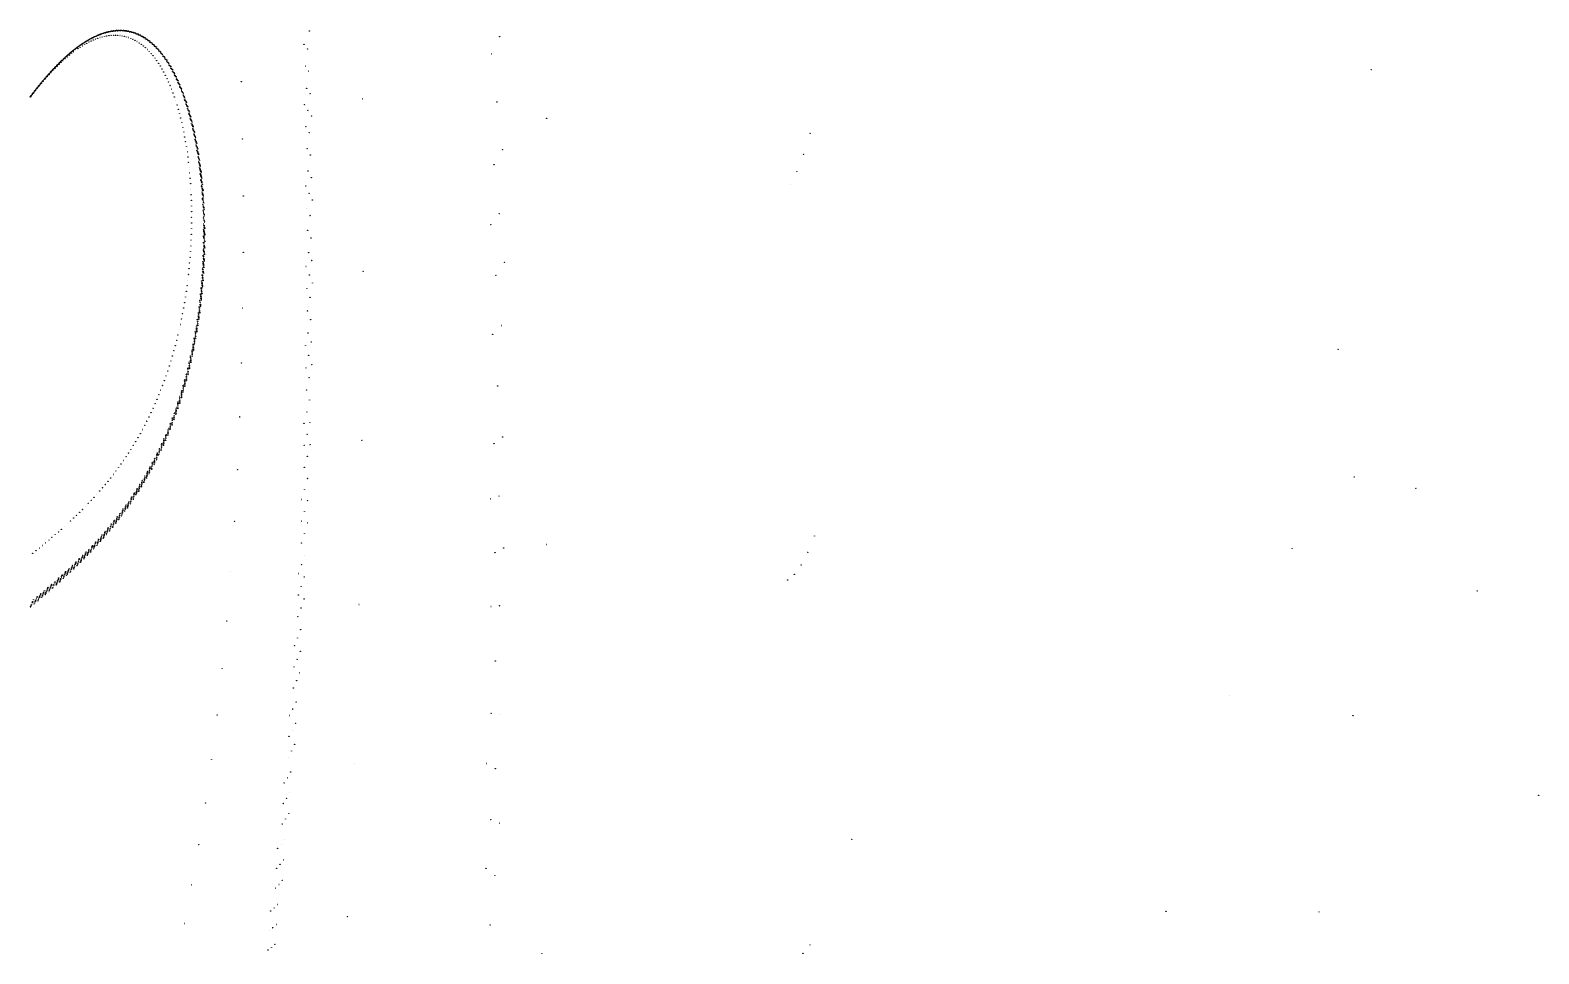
# Model space of a CAD drawing. Header units: millimetres. Extents: x -303 to 487, y -6672 to 12151.
# Drawn here: x 8.3 to 126.7, y -52.4 to 20.1 of the extents above; entities that cross this region are included whole.
import ezdxf

# ---------------------------------------------------------------- set-up
doc = ezdxf.new("R2010")
doc.units = ezdxf.units.MM
for name, color, linetype in [('Orb_10_28_1.00810_1000', 10, 'Continuous'), ('Orb_10_28_1.00891_1000', 1, 'Continuous'), ('Orb_10_28_1.00892_1000', 2, 'Continuous'), ('Orb_10_28_1.00893_1000', 3, 'Continuous'), ('Orb_10_28_1.00894_1000', 4, 'Continuous'), ('Orb_10_28_1.00895_1000', 5, 'Continuous'), ('Orb_10_28_1.00896_1000', 6, 'Continuous'), ('Orb_10_28_1.00897_1000', 7, 'Continuous'), ('Orb_10_28_1.00898_1000', 8, 'Continuous'), ('Orb_10_28_1.00899_1000', 9, 'Continuous')]:
    doc.layers.add(name, color=color, linetype=linetype)

msp = doc.modelspace()

# ---------------------------------------------------------------- linework, layer by layer
at = {"layer": 'Orb_10_28_1.00810_1000'}
for centre in [(12.59, 18.95, 13.09), (12.76, 19.05, 13.42), (12.94, 19.14, 13.76), (13.11, 19.22, 14.1), (13.28, 19.3, 14.45), (13.46, 19.37, 14.81), (13.63, 19.44, 15.18), (13.81, 19.5, 15.55), (13.98, 19.55, 15.93), (14.16, 19.59, 16.31), (14.33, 19.62, 16.7), (14.51, 19.65, 17.1), (14.68, 19.67, 17.5), (14.86, 19.68, 17.91), (15.03, 19.68, 18.33), (15.2, 19.67, 18.75), (15.38, 19.66, 19.18), (15.55, 19.63, 19.61), (15.72, 19.6, 20.05), (15.89, 19.55, 20.5), (16.06, 19.5, 20.95), (16.23, 19.44, 21.4), (16.39, 19.36, 21.86), (16.56, 19.28, 22.32), (16.72, 19.19, 22.79), (16.89, 19.08, 23.27), (17.05, 18.97, 23.74), (11.08, 17.84, 10.4), (11.24, 17.98, 10.67), (11.41, 18.12, 10.95), (11.57, 18.25, 11.24), (11.74, 18.38, 11.53), (11.91, 18.51, 11.83), (12.08, 18.63, 12.13), (12.25, 18.74, 12.44), (12.42, 18.85, 12.76), (17.21, 18.84, 24.22), (17.36, 18.71, 24.71), (17.52, 18.56, 25.19), (17.67, 18.41, 25.68), (17.83, 18.24, 26.18), (17.97, 18.07, 26.67), (18.12, 17.88, 27.17), (9.8, 16.59, 8.44), (9.96, 16.75, 8.67), (10.11, 16.92, 8.9), (10.27, 17.08, 9.13), (10.43, 17.24, 9.37), (10.59, 17.39, 9.62), (10.75, 17.55, 9.87), (10.91, 17.7, 10.13), (18.26, 17.68, 27.67), (18.41, 17.47, 28.17), (18.55, 17.26, 28.67), (18.68, 17.03, 29.17), (18.81, 16.79, 29.67), (8.91, 15.55, 7.22), (9.05, 15.72, 7.41), (9.2, 15.9, 7.6), (9.35, 16.07, 7.81), (9.5, 16.25, 8.01), (9.65, 16.42, 8.22), (18.94, 16.54, 30.18), (19.07, 16.28, 30.68), (19.19, 16.01, 31.18), (19.31, 15.73, 31.68), (19.43, 15.45, 32.18), (24.9, 16.03, 179.83), (8.34, 14.83, 6.51), (8.48, 15.01, 6.68), (8.62, 15.19, 6.85), (8.76, 15.37, 7.03), (19.54, 15.15, 32.68), (19.65, 14.84, 33.18), (19.76, 14.53, 33.67), (19.86, 14.2, 34.16), (34.4, 14.69, 371.67), (19.96, 13.87, 34.65), (20.05, 13.53, 35.13), (20.14, 13.18, 35.62), (48.86, 13.16, 634.45), (20.23, 12.82, 36.09), (20.31, 12.46, 36.57), (20.39, 12.08, 37.03), (20.46, 11.7, 37.5), (20.53, 11.32, 37.96), (20.6, 10.93, 38.41), (25, 11.53, 181.2), (20.66, 10.53, 38.86), (20.71, 10.12, 39.3), (20.76, 9.71, 39.73), (20.81, 9.3, 40.16), (20.85, 8.88, 40.58), (20.88, 8.46, 40.99), (20.92, 8.03, 41.4), (20.94, 7.6, 41.8), (20.96, 7.16, 42.19), (20.98, 6.72, 42.57), (20.99, 6.28, 42.95), (25.06, 7.06, 182.45), (21, 5.84, 43.32), (21, 5.4, 43.68), (21, 4.95, 44.03), (20.96, 3.6, 45.02), (20.98, 4.05, 44.7), (20.99, 4.5, 44.37), (20.91, 2.7, 45.65), (20.94, 3.15, 45.34), (25.06, 2.64, 183.59), (20.8, 1.36, 46.51), (20.84, 1.8, 46.23), (20.88, 2.25, 45.94), (20.64, 0.02, 47.3), (20.7, 0.46, 47.04), (20.75, 0.91, 46.78), (34.46, 1.15, 374.14), (20.52, -0.86, 47.78), (20.58, -0.42, 47.54), (20.29, -2.16, 48.43), (20.37, -1.73, 48.22), (20.45, -1.3, 48), (25.01, -1.74, 184.61), (20.02, -3.44, 49.01), (20.12, -3.02, 48.82), (20.21, -2.59, 48.63), (19.72, -4.68, 49.51), (19.83, -4.27, 49.35), (19.93, -3.85, 49.18), (19.37, -5.88, 49.95), (19.49, -5.49, 49.81), (19.61, -5.08, 49.66), (18.99, -7.05, 50.32), (19.12, -6.66, 50.2), (19.25, -6.27, 50.08), (24.92, -6.04, 185.51), (18.58, -8.17, 50.63), (18.72, -7.8, 50.53), (18.86, -7.42, 50.43), (18.13, -9.24, 50.89), (18.28, -8.89, 50.81), (18.43, -8.53, 50.72), (17.48, -10.61, 51.17), (17.65, -10.28, 51.1), (17.81, -9.94, 51.04), (17.97, -9.59, 50.97), (24.78, -10.27, 186.29), (16.97, -11.58, 51.33), (17.14, -11.26, 51.28), (17.32, -10.94, 51.22), (16.23, -12.81, 51.49), (16.42, -12.51, 51.46), (16.61, -12.21, 51.42), (16.79, -11.9, 51.37), (34.37, -12.1, 376.11), (15.46, -13.97, 51.62), (15.65, -13.69, 51.59), (15.85, -13.4, 51.56), (16.04, -13.11, 51.53), (14.43, -15.32, 51.74), (14.64, -15.06, 51.72), (14.85, -14.79, 51.69), (15.05, -14.52, 51.67), (15.26, -14.25, 51.65), (24.59, -14.42, 186.97), (13.34, -16.58, 51.84), (13.56, -16.33, 51.82), (13.78, -16.09, 51.8), (14, -15.83, 51.78), (14.22, -15.58, 51.76), (12.21, -17.76, 51.96), (12.44, -17.53, 51.94), (12.67, -17.3, 51.91), (12.89, -17.06, 51.89), (13.12, -16.82, 51.87), (11.02, -18.87, 52.12), (11.26, -18.66, 52.08), (11.5, -18.43, 52.05), (11.74, -18.21, 52.02), (11.97, -17.99, 51.99), (24.36, -18.47, 187.54), (9.8, -19.94, 52.33), (10.04, -19.73, 52.28), (10.29, -19.52, 52.24), (10.54, -19.31, 52.2), (10.78, -19.09, 52.15), (8.53, -20.98, 52.64), (8.79, -20.77, 52.57), (9.04, -20.57, 52.5), (9.29, -20.36, 52.44), (9.55, -20.15, 52.39), (48.86, -20.28, 638.42), (24.08, -22.43, 188.01), (34.13, -24.99, 377.58), (23.76, -26.28, 188.38), (23.4, -30.03, 188.65), (23, -33.66, 188.85), (22.56, -37.17, 188.96), (33.76, -37.47, 378.58), (22.08, -40.56, 189), (72.81, -43.41, 1011), (21.56, -43.84, 188.98), (21.01, -46.99, 188.91), (33.24, -49.48, 379.13), (20.43, -50.02, 188.79), (48.49, -52.39, 640.61)]:
    msp.add_circle(centre, 0.01, dxfattribs=at)
at = {"layer": 'Orb_10_28_1.00891_1000'}
for centre in [(12.35, 18.95, 12.51), (12.53, 19.07, 12.84), (12.72, 19.19, 13.18), (12.9, 19.3, 13.53), (13.09, 19.4, 13.89), (13.28, 19.5, 14.25), (13.46, 19.59, 14.62), (13.65, 19.67, 15), (13.84, 19.74, 15.39), (14.03, 19.81, 15.78), (14.22, 19.87, 16.19), (14.41, 19.92, 16.6), (14.6, 19.96, 17.01), (14.78, 19.99, 17.44), (14.97, 20.01, 17.87), (15.16, 20.03, 18.31), (15.35, 20.03, 18.75), (15.54, 20.03, 19.21), (15.73, 20.01, 19.66), (15.92, 19.99, 20.13), (16.1, 19.95, 20.6), (16.29, 19.91, 21.08), (16.48, 19.85, 21.57), (16.66, 19.78, 22.06), (16.84, 19.7, 22.56), (17.02, 19.61, 23.06), (17.21, 19.51, 23.56), (17.38, 19.39, 24.08), (17.56, 19.27, 24.59), (17.74, 19.13, 25.12), (17.91, 18.98, 25.64), (10.93, 17.8, 10.1), (11.1, 17.96, 10.37), (11.27, 18.11, 10.66), (11.45, 18.26, 10.95), (11.63, 18.41, 11.24), (11.81, 18.55, 11.55), (11.99, 18.69, 11.86), (12.17, 18.82, 12.18), (18.08, 18.82, 26.17), (18.25, 18.65, 26.7), (18.42, 18.46, 27.24), (18.58, 18.27, 27.78), (18.74, 18.06, 28.32), (18.9, 17.84, 28.87), (9.75, 16.59, 8.36), (9.92, 16.77, 8.59), (10.08, 16.95, 8.82), (10.25, 17.12, 9.06), (10.41, 17.3, 9.31), (10.58, 17.47, 9.57), (10.75, 17.63, 9.83), (19.06, 17.6, 29.41), (19.21, 17.36, 29.96), (19.36, 17.1, 30.51), (19.51, 16.83, 31.06), (8.81, 15.46, 7.11), (8.97, 15.65, 7.3), (9.12, 15.84, 7.5), (9.28, 16.03, 7.71), (9.43, 16.22, 7.92), (9.59, 16.4, 8.14), (19.66, 16.55, 31.6), (19.8, 16.26, 32.15), (19.93, 15.96, 32.7), (20.07, 15.64, 33.25), (8.37, 14.89, 6.56), (8.51, 15.08, 6.74), (8.66, 15.27, 6.92), (20.2, 15.32, 33.8), (20.32, 14.98, 34.34), (20.45, 14.63, 34.88), (20.56, 14.28, 35.42), (29.87, 14.24, 210.59), (20.68, 13.91, 35.96), (20.79, 13.53, 36.49), (20.89, 13.14, 37.02), (20.99, 12.75, 37.54), (21.09, 12.34, 38.06), (21.18, 11.93, 38.58), (21.26, 11.51, 39.09), (21.34, 11.08, 39.59), (21.42, 10.64, 40.09), (21.49, 10.19, 40.58), (21.56, 9.74, 41.07), (21.62, 9.28, 41.54), (21.68, 8.82, 42.01), (21.73, 8.35, 42.48), (21.77, 7.87, 42.93), (21.81, 7.39, 43.38), (29.96, 7.85, 212.32), (21.85, 6.91, 43.81), (21.87, 6.42, 44.24), (21.9, 5.93, 44.66), (21.92, 5.43, 45.07), (21.93, 4.93, 45.47), (44.48, 4.81, 460.17), (21.94, 4.43, 45.86), (21.94, 3.93, 46.24), (21.91, 2.41, 47.32), (21.92, 2.92, 46.97), (21.93, 3.43, 46.61), (21.86, 1.4, 47.99), (21.89, 1.91, 47.66), (29.98, 1.53, 213.84), (21.79, 0.39, 48.62), (21.83, 0.89, 48.31), (21.64, -1.12, 49.49), (21.7, -0.62, 49.21), (21.75, -0.11, 48.92), (21.52, -2.11, 50.01), (21.59, -1.62, 49.76), (21.37, -3.1, 50.5), (21.45, -2.61, 50.26), (21.12, -4.55, 51.15), (21.21, -4.07, 50.94), (21.29, -3.59, 50.73), (29.94, -4.68, 215.17), (20.92, -5.5, 51.54), (21.02, -5.03, 51.35), (20.58, -6.89, 52.05), (20.7, -6.43, 51.89), (20.81, -5.96, 51.72), (20.21, -8.23, 52.48), (20.34, -7.79, 52.35), (20.46, -7.34, 52.2), (19.93, -9.1, 52.73), (20.07, -8.67, 52.61), (19.48, -10.36, 53.05), (19.64, -9.95, 52.95), (19.79, -9.53, 52.84), (19, -11.57, 53.3), (19.17, -11.18, 53.22), (19.33, -10.77, 53.14), (29.82, -10.78, 216.29), (18.48, -12.73, 53.51), (18.66, -12.35, 53.45), (18.83, -11.97, 53.38), (17.73, -14.2, 53.71), (17.92, -13.84, 53.67), (18.11, -13.48, 53.62), (18.3, -13.11, 53.57), (17.13, -15.24, 53.82), (17.34, -14.9, 53.79), (17.54, -14.55, 53.75), (16.29, -16.56, 53.93), (16.5, -16.24, 53.91), (16.72, -15.91, 53.88), (16.93, -15.58, 53.85), (15.62, -17.5, 53.99), (15.85, -17.19, 53.97), (16.07, -16.88, 53.95), (29.63, -16.75, 217.22), (44.44, -16.7, 463.15), (14.69, -18.68, 54.06), (14.93, -18.39, 54.05), (15.16, -18.1, 54.03), (15.39, -17.8, 54.01), (13.47, -20.08, 54.16), (13.72, -19.81, 54.14), (13.97, -19.53, 54.12), (14.21, -19.25, 54.1), (14.45, -18.97, 54.08), (12.45, -21.14, 54.26), (12.71, -20.88, 54.23), (12.96, -20.62, 54.21), (13.22, -20.35, 54.18), (11.12, -22.42, 54.45), (11.39, -22.17, 54.4), (11.66, -21.91, 54.36), (11.92, -21.66, 54.33), (12.19, -21.4, 54.29), (9.73, -23.65, 54.73), (10.01, -23.41, 54.66), (10.29, -23.16, 54.6), (10.57, -22.91, 54.55), (10.85, -22.67, 54.5), (29.38, -22.56, 217.97), (67.78, -23.07, 828.52), (8.59, -24.62, 55.04), (8.88, -24.38, 54.96), (9.16, -24.14, 54.88), (9.45, -23.9, 54.8), (29.07, -28.22, 218.53), (28.69, -33.7, 218.92), (44.16, -37.47, 465.08), (28.26, -39, 219.15), (27.76, -44.12, 219.23), (27.21, -49.04, 219.18), (109.49, -49.11, 1417.46)]:
    msp.add_circle(centre, 0.01, dxfattribs=at)
at = {"layer": 'Orb_10_28_1.00892_1000'}
for centre in [(12.36, 18.96, 12.53), (12.55, 19.08, 12.86), (12.73, 19.2, 13.21), (12.92, 19.31, 13.56), (13.1, 19.41, 13.91), (13.29, 19.51, 14.28), (13.48, 19.6, 14.65), (13.67, 19.68, 15.03), (13.85, 19.75, 15.42), (14.04, 19.82, 15.82), (14.23, 19.87, 16.22), (14.42, 19.92, 16.63), (14.61, 19.97, 17.05), (14.8, 20, 17.47), (14.99, 20.02, 17.9), (15.18, 20.03, 18.34), (15.37, 20.04, 18.79), (15.56, 20.03, 19.24), (15.75, 20.02, 19.7), (15.94, 19.99, 20.17), (16.12, 19.95, 20.64), (16.31, 19.91, 21.12), (16.49, 19.85, 21.61), (16.68, 19.78, 22.1), (16.86, 19.7, 22.6), (17.04, 19.61, 23.1), (17.22, 19.5, 23.61), (17.4, 19.39, 24.12), (17.58, 19.26, 24.64), (17.76, 19.12, 25.16), (17.93, 18.97, 25.69), (29.82, 18.97, 209.59), (10.94, 17.81, 10.12), (11.11, 17.97, 10.39), (11.29, 18.12, 10.68), (11.46, 18.28, 10.97), (11.64, 18.42, 11.27), (11.82, 18.57, 11.57), (12, 18.7, 11.88), (12.18, 18.84, 12.2), (18.1, 18.81, 26.22), (18.27, 18.64, 26.76), (18.44, 18.45, 27.29), (18.6, 18.25, 27.83), (18.76, 18.04, 28.37), (18.92, 17.82, 28.92), (44.52, 18.22, 458.99), (9.76, 16.6, 8.37), (9.93, 16.78, 8.6), (10.09, 16.96, 8.84), (10.26, 17.14, 9.08), (10.43, 17.31, 9.33), (10.6, 17.48, 9.59), (10.77, 17.65, 9.85), (19.08, 17.59, 29.47), (19.23, 17.34, 30.01), (19.38, 17.08, 30.56), (19.53, 16.81, 31.11), (8.82, 15.48, 7.12), (8.98, 15.67, 7.32), (9.13, 15.86, 7.52), (9.29, 16.05, 7.72), (9.44, 16.23, 7.93), (9.6, 16.42, 8.15), (19.68, 16.53, 31.66), (19.82, 16.24, 32.21), (19.95, 15.93, 32.76), (20.09, 15.62, 33.31), (8.38, 14.9, 6.57), (8.52, 15.09, 6.75), (8.67, 15.28, 6.93), (20.22, 15.29, 33.85), (20.34, 14.95, 34.4), (20.46, 14.61, 34.94), (20.58, 14.25, 35.48), (20.69, 13.88, 36.02), (20.8, 13.5, 36.55), (20.91, 13.11, 37.08), (21.01, 12.71, 37.61), (21.1, 12.31, 38.13), (21.19, 11.89, 38.64), (29.97, 12.51, 211.47), (21.28, 11.47, 39.15), (21.36, 11.04, 39.66), (21.44, 10.6, 40.15), (21.51, 10.15, 40.64), (21.57, 9.7, 41.13), (21.64, 9.24, 41.61), (21.69, 8.77, 42.08), (21.74, 8.3, 42.54), (21.79, 7.83, 42.99), (21.83, 7.34, 43.44), (67.98, 7.94, 827.8), (21.86, 6.86, 43.87), (21.89, 6.37, 44.3), (30.04, 6.11, 213.14), (21.91, 5.88, 44.72), (21.93, 5.38, 45.13), (21.94, 4.88, 45.53), (21.95, 4.38, 45.92), (21.95, 3.87, 46.3), (21.93, 2.86, 47.03), (21.94, 3.37, 46.67), (21.87, 1.34, 48.05), (21.9, 1.85, 47.72), (21.92, 2.36, 47.38), (21.8, 0.33, 48.68), (21.84, 0.84, 48.37), (21.65, -1.18, 49.54), (21.71, -0.68, 49.26), (21.76, -0.18, 48.98), (30.04, -0.21, 214.62), (21.53, -2.18, 50.07), (21.59, -1.68, 49.81), (21.38, -3.16, 50.55), (21.46, -2.67, 50.31), (21.12, -4.61, 51.2), (21.21, -4.13, 50.99), (21.3, -3.65, 50.78), (44.63, -3.79, 462.63), (20.92, -5.56, 51.58), (21.02, -5.09, 51.4), (20.58, -6.95, 52.09), (20.7, -6.49, 51.93), (20.81, -6.03, 51.76), (29.97, -6.42, 215.89), (20.21, -8.3, 52.52), (20.34, -7.85, 52.39), (20.46, -7.4, 52.24), (19.93, -9.17, 52.77), (20.07, -8.73, 52.65), (19.48, -10.43, 53.09), (19.63, -10.01, 52.99), (19.78, -9.59, 52.88), (19, -11.64, 53.34), (19.16, -11.24, 53.26), (19.32, -10.84, 53.18), (18.47, -12.8, 53.54), (18.65, -12.42, 53.48), (18.82, -12.03, 53.41), (29.84, -12.51, 216.97), (17.92, -13.91, 53.7), (18.1, -13.54, 53.65), (18.29, -13.18, 53.6), (17.12, -15.31, 53.85), (17.33, -14.97, 53.82), (17.53, -14.62, 53.78), (17.72, -14.27, 53.74), (16.49, -16.3, 53.94), (16.71, -15.98, 53.91), (16.92, -15.65, 53.88), (15.61, -17.56, 54.02), (15.83, -17.25, 54), (16.06, -16.94, 53.98), (16.28, -16.63, 53.96), (14.68, -18.75, 54.09), (14.91, -18.46, 54.08), (15.15, -18.16, 54.06), (15.38, -17.87, 54.04), (29.63, -18.45, 217.85), (13.7, -19.87, 54.17), (13.95, -19.6, 54.15), (14.19, -19.32, 54.13), (14.44, -19.04, 54.11), (12.43, -21.21, 54.29), (12.69, -20.95, 54.26), (12.94, -20.68, 54.24), (13.2, -20.42, 54.21), (13.45, -20.15, 54.19), (11.09, -22.49, 54.48), (11.36, -22.23, 54.44), (11.63, -21.98, 54.39), (11.9, -21.73, 54.36), (12.16, -21.47, 54.32), (9.99, -23.48, 54.7), (10.27, -23.23, 54.64), (10.54, -22.98, 54.58), (10.82, -22.73, 54.53), (8.56, -24.7, 55.08), (8.85, -24.45, 54.99), (9.13, -24.21, 54.91), (9.42, -23.97, 54.84), (9.7, -23.72, 54.76), (29.37, -24.25, 218.54), (44.49, -25.15, 465.2), (29.03, -29.88, 219.05), (28.64, -35.34, 219.4), (28.19, -40.61, 219.58), (27.67, -45.69, 219.62), (44.11, -45.7, 466.73), (27.11, -50.57, 219.53)]:
    msp.add_circle(centre, 0.01, dxfattribs=at)
at = {"layer": 'Orb_10_28_1.00893_1000'}
for centre in [(12.38, 18.97, 12.55), (12.56, 19.09, 12.89), (12.75, 19.21, 13.23), (12.93, 19.32, 13.58), (13.12, 19.42, 13.94), (13.31, 19.52, 14.31), (13.49, 19.6, 14.68), (13.68, 19.69, 15.06), (13.87, 19.76, 15.45), (14.06, 19.82, 15.85), (14.25, 19.88, 16.25), (14.44, 19.93, 16.66), (14.63, 19.97, 17.08), (14.82, 20, 17.51), (15.01, 20.03, 17.94), (15.2, 20.04, 18.38), (15.39, 20.04, 18.83), (15.58, 20.04, 19.28), (15.77, 20.02, 19.74), (15.95, 19.99, 20.21), (16.14, 19.95, 20.69), (16.33, 19.91, 21.17), (16.51, 19.85, 21.65), (16.7, 19.78, 22.15), (16.88, 19.7, 22.64), (17.06, 19.6, 23.15), (17.24, 19.5, 23.66), (17.42, 19.38, 24.17), (17.6, 19.26, 24.69), (17.77, 19.12, 25.21), (17.95, 18.97, 25.74), (10.95, 17.82, 10.14), (11.12, 17.98, 10.41), (11.3, 18.14, 10.7), (11.48, 18.29, 10.99), (11.65, 18.44, 11.29), (11.83, 18.58, 11.59), (12.01, 18.72, 11.91), (12.2, 18.85, 12.23), (18.12, 18.8, 26.27), (18.29, 18.63, 26.81), (18.46, 18.44, 27.34), (18.62, 18.24, 27.88), (18.78, 18.03, 28.43), (18.94, 17.81, 28.97), (9.78, 16.61, 8.39), (9.94, 16.79, 8.62), (10.1, 16.97, 8.85), (10.27, 17.15, 9.1), (10.44, 17.32, 9.35), (10.61, 17.49, 9.6), (10.78, 17.66, 9.87), (19.1, 17.57, 29.52), (19.25, 17.32, 30.07), (19.4, 17.07, 30.62), (19.55, 16.79, 31.17), (29.93, 17.25, 210.5), (8.83, 15.49, 7.13), (8.99, 15.68, 7.33), (9.14, 15.87, 7.53), (9.3, 16.06, 7.73), (9.45, 16.24, 7.95), (9.61, 16.43, 8.16), (19.69, 16.51, 31.72), (19.83, 16.22, 32.27), (19.97, 15.91, 32.82), (20.11, 15.59, 33.37), (8.39, 14.91, 6.58), (8.53, 15.1, 6.76), (8.68, 15.3, 6.95), (20.23, 15.27, 33.91), (20.36, 14.93, 34.46), (20.48, 14.58, 35), (20.6, 14.22, 35.54), (20.71, 13.85, 36.08), (20.82, 13.47, 36.61), (20.93, 13.08, 37.14), (21.03, 12.68, 37.67), (21.12, 12.27, 38.19), (21.21, 11.86, 38.7), (21.3, 11.43, 39.21), (21.38, 11, 39.72), (30.06, 10.77, 212.33), (21.45, 10.56, 40.22), (21.52, 10.11, 40.71), (21.59, 9.66, 41.19), (44.73, 9.52, 461.7), (21.65, 9.2, 41.67), (21.71, 8.73, 42.14), (21.76, 8.26, 42.6), (21.8, 7.78, 43.05), (21.84, 7.3, 43.5), (21.87, 6.81, 43.94), (21.9, 6.32, 44.36), (21.92, 5.82, 44.78), (21.94, 5.33, 45.19), (21.95, 4.83, 45.59), (21.96, 4.32, 45.98), (21.96, 3.82, 46.36), (30.11, 4.37, 213.96), (21.94, 2.81, 47.09), (21.96, 3.31, 46.73), (21.88, 1.28, 48.11), (21.91, 1.79, 47.78), (21.93, 2.3, 47.44), (21.81, 0.27, 48.73), (21.85, 0.78, 48.43), (21.71, -0.74, 49.32), (21.76, -0.24, 49.03), (21.53, -2.24, 50.12), (21.6, -1.74, 49.86), (21.66, -1.24, 49.59), (30.09, -1.95, 215.38), (21.38, -3.23, 50.6), (21.46, -2.73, 50.36), (21.12, -4.68, 51.25), (21.22, -4.2, 51.04), (21.3, -3.71, 50.82), (20.92, -5.63, 51.63), (21.03, -5.16, 51.44), (20.59, -7.02, 52.14), (20.7, -6.56, 51.98), (20.82, -6.1, 51.81), (20.34, -7.92, 52.43), (20.46, -7.47, 52.29), (30.01, -8.15, 216.6), (19.93, -9.23, 52.81), (20.07, -8.8, 52.69), (20.2, -8.36, 52.57), (19.48, -10.5, 53.12), (19.63, -10.08, 53.03), (19.78, -9.66, 52.92), (18.99, -11.71, 53.38), (19.16, -11.31, 53.3), (19.32, -10.91, 53.21), (18.47, -12.87, 53.58), (18.64, -12.49, 53.52), (18.82, -12.1, 53.45), (44.74, -12.37, 464.93), (17.91, -13.98, 53.73), (18.1, -13.61, 53.69), (18.28, -13.24, 53.63), (17.11, -15.38, 53.89), (17.32, -15.03, 53.85), (17.52, -14.69, 53.82), (17.71, -14.33, 53.78), (29.85, -14.23, 217.62), (16.48, -16.37, 53.97), (16.69, -16.04, 53.94), (16.9, -15.71, 53.92), (15.59, -17.63, 54.05), (15.82, -17.32, 54.03), (16.04, -17.01, 54.01), (16.26, -16.69, 53.99), (14.66, -18.82, 54.12), (14.9, -18.53, 54.11), (15.13, -18.23, 54.09), (15.36, -17.93, 54.07), (13.68, -19.94, 54.2), (13.93, -19.67, 54.18), (14.18, -19.39, 54.16), (14.42, -19.1, 54.14), (12.4, -21.28, 54.32), (12.67, -21.02, 54.29), (12.92, -20.75, 54.27), (13.18, -20.48, 54.24), (13.43, -20.21, 54.22), (29.63, -20.16, 218.45), (11.34, -22.3, 54.47), (11.61, -22.05, 54.43), (11.88, -21.79, 54.39), (12.14, -21.54, 54.35), (9.96, -23.55, 54.73), (10.24, -23.3, 54.67), (10.52, -23.05, 54.61), (10.79, -22.8, 54.56), (11.07, -22.55, 54.51), (68.3, -22.62, 833.77), (8.53, -24.77, 55.12), (8.82, -24.52, 55.03), (9.11, -24.28, 54.95), (9.39, -24.04, 54.87), (9.68, -23.79, 54.8), (29.34, -25.94, 219.1), (28.99, -31.54, 219.56), (44.5, -33.54, 467.1), (28.58, -36.97, 219.86), (28.11, -42.21, 220), (27.58, -47.25, 220), (97.48, -49.07, -2611.39), (27, -52.1, 219.87)]:
    msp.add_circle(centre, 0.01, dxfattribs=at)
at = {"layer": 'Orb_10_28_1.00894_1000'}
for centre in [(12.39, 18.99, 12.58), (12.58, 19.11, 12.91), (12.76, 19.22, 13.26), (12.95, 19.33, 13.61), (13.13, 19.43, 13.97), (13.32, 19.53, 14.34), (13.51, 19.61, 14.71), (13.7, 19.69, 15.09), (13.89, 19.77, 15.48), (14.08, 19.83, 15.88), (14.27, 19.89, 16.28), (14.46, 19.94, 16.69), (14.65, 19.98, 17.11), (14.84, 20.01, 17.54), (15.03, 20.03, 17.97), (15.22, 20.04, 18.42), (15.41, 20.05, 18.86), (15.59, 20.04, 19.32), (15.78, 20.02, 19.78), (15.97, 19.99, 20.25), (16.16, 19.96, 20.73), (16.34, 19.91, 21.21), (16.53, 19.85, 21.7), (16.72, 19.78, 22.19), (16.9, 19.69, 22.69), (17.08, 19.6, 23.19), (17.26, 19.5, 23.7), (17.44, 19.38, 24.22), (17.62, 19.25, 24.74), (17.79, 19.11, 25.26), (17.97, 18.96, 25.79), (10.96, 17.83, 10.16), (11.14, 17.99, 10.43), (11.31, 18.15, 10.72), (11.49, 18.3, 11.01), (11.67, 18.45, 11.31), (11.85, 18.59, 11.62), (12.03, 18.73, 11.93), (12.21, 18.86, 12.25), (18.14, 18.79, 26.32), (18.31, 18.62, 26.86), (18.48, 18.43, 27.4), (18.64, 18.23, 27.94), (18.8, 18.02, 28.48), (18.96, 17.79, 29.03), (9.79, 16.63, 8.4), (9.95, 16.81, 8.63), (10.11, 16.98, 8.87), (10.28, 17.16, 9.11), (10.45, 17.33, 9.36), (10.62, 17.5, 9.62), (10.79, 17.67, 9.89), (19.12, 17.56, 29.58), (19.27, 17.31, 30.12), (19.42, 17.05, 30.67), (19.57, 16.77, 31.22), (8.84, 15.5, 7.15), (9, 15.69, 7.34), (9.15, 15.88, 7.54), (9.31, 16.07, 7.75), (9.46, 16.26, 7.96), (9.62, 16.44, 8.18), (19.71, 16.49, 31.78), (19.85, 16.2, 32.33), (19.99, 15.89, 32.88), (20.12, 15.57, 33.43), (30.03, 15.52, 211.4), (8.39, 14.92, 6.6), (8.54, 15.12, 6.77), (8.69, 15.31, 6.96), (20.25, 15.24, 33.97), (20.38, 14.9, 34.52), (20.5, 14.55, 35.06), (20.62, 14.19, 35.6), (20.73, 13.82, 36.14), (20.84, 13.44, 36.67), (20.94, 13.05, 37.2), (21.04, 12.65, 37.73), (21.14, 12.24, 38.25), (21.23, 11.82, 38.76), (21.31, 11.39, 39.27), (21.39, 10.96, 39.78), (21.47, 10.52, 40.28), (21.54, 10.07, 40.77), (21.61, 9.61, 41.25), (21.67, 9.15, 41.73), (21.72, 8.68, 42.2), (30.14, 9.03, 213.18), (68.5, 9, 832.98), (21.77, 8.21, 42.66), (21.81, 7.73, 43.11), (21.85, 7.25, 43.56), (21.89, 6.76, 44), (21.92, 6.27, 44.42), (21.94, 5.77, 44.84), (21.95, 5.27, 45.25), (21.97, 4.77, 45.65), (21.97, 4.27, 46.04), (21.97, 3.76, 46.42), (21.96, 2.75, 47.15), (21.97, 3.26, 46.79), (30.18, 2.62, 214.76), (21.89, 1.22, 48.16), (21.92, 1.73, 47.83), (21.94, 2.24, 47.5), (21.82, 0.21, 48.79), (21.85, 0.72, 48.48), (44.89, 0.83, 464.26), (21.72, -0.8, 49.37), (21.77, -0.3, 49.08), (21.54, -2.3, 50.17), (21.6, -1.8, 49.91), (21.67, -1.3, 49.65), (21.39, -3.29, 50.65), (21.47, -2.8, 50.41), (21.13, -4.74, 51.29), (21.22, -4.26, 51.09), (21.31, -3.78, 50.87), (30.14, -3.69, 216.13), (20.93, -5.69, 51.68), (21.03, -5.22, 51.49), (110.98, -4.96, 1431.85), (20.59, -7.08, 52.18), (20.7, -6.63, 52.02), (20.82, -6.16, 51.85), (20.34, -7.99, 52.47), (20.46, -7.54, 52.33), (19.93, -9.3, 52.85), (20.07, -8.87, 52.73), (20.2, -8.43, 52.61), (19.47, -10.56, 53.16), (19.63, -10.15, 53.07), (19.78, -9.73, 52.96), (30.04, -9.89, 217.3), (18.98, -11.77, 53.41), (19.15, -11.38, 53.34), (19.32, -10.97, 53.25), (18.46, -12.93, 53.61), (18.64, -12.55, 53.55), (18.81, -12.17, 53.49), (17.9, -14.04, 53.77), (18.09, -13.68, 53.72), (18.28, -13.31, 53.67), (17.31, -15.1, 53.88), (17.51, -14.75, 53.85), (17.7, -14.4, 53.81), (16.47, -16.44, 54), (16.68, -16.11, 53.97), (16.89, -15.78, 53.95), (17.1, -15.44, 53.92), (29.86, -15.95, 218.27), (15.58, -17.7, 54.08), (15.81, -17.39, 54.06), (16.03, -17.08, 54.04), (16.25, -16.76, 54.02), (14.64, -18.88, 54.15), (14.88, -18.59, 54.13), (15.12, -18.3, 54.12), (15.35, -18, 54.1), (13.66, -20.01, 54.23), (13.91, -19.73, 54.21), (14.16, -19.45, 54.19), (14.4, -19.17, 54.17), (12.64, -21.08, 54.32), (12.9, -20.82, 54.3), (13.16, -20.55, 54.27), (13.41, -20.28, 54.25), (44.81, -20.92, 467.08), (11.32, -22.37, 54.5), (11.59, -22.12, 54.46), (11.85, -21.86, 54.42), (12.12, -21.6, 54.38), (12.38, -21.34, 54.35), (29.62, -21.87, 219.05), (9.93, -23.62, 54.77), (10.21, -23.37, 54.7), (10.49, -23.12, 54.65), (10.77, -22.87, 54.59), (11.04, -22.62, 54.54), (8.5, -24.84, 55.16), (8.79, -24.6, 55.07), (9.08, -24.35, 54.99), (9.36, -24.11, 54.91), (9.65, -23.86, 54.83), (29.31, -27.62, 219.64), (102.46, -32.13, -2678.26), (28.94, -33.2, 220.06), (28.51, -38.59, 220.31), (44.48, -41.88, 468.84), (28.03, -43.8, 220.41), (27.48, -48.81, 220.36)]:
    msp.add_circle(centre, 0.01, dxfattribs=at)
at = {"layer": 'Orb_10_28_1.00895_1000'}
for centre in [(12.41, 19, 12.6), (12.59, 19.12, 12.94), (12.78, 19.23, 13.28), (12.96, 19.34, 13.64), (13.15, 19.44, 14), (13.34, 19.54, 14.36), (13.52, 19.62, 14.74), (13.71, 19.7, 15.12), (13.9, 19.78, 15.51), (14.09, 19.84, 15.91), (14.28, 19.9, 16.31), (14.47, 19.95, 16.73), (14.66, 19.98, 17.15), (14.85, 20.02, 17.58), (15.04, 20.04, 18.01), (15.23, 20.05, 18.45), (15.42, 20.05, 18.9), (15.61, 20.04, 19.36), (15.8, 20.02, 19.82), (15.99, 20, 20.29), (16.18, 19.96, 20.77), (16.36, 19.91, 21.25), (16.55, 19.85, 21.74), (16.73, 19.78, 22.23), (16.92, 19.69, 22.73), (17.1, 19.6, 23.24), (17.28, 19.49, 23.75), (17.46, 19.37, 24.26), (17.64, 19.25, 24.79), (17.81, 19.1, 25.31), (17.99, 18.95, 25.84), (10.98, 17.85, 10.18), (11.15, 18.01, 10.45), (11.33, 18.16, 10.74), (11.5, 18.31, 11.03), (11.68, 18.46, 11.33), (11.86, 18.6, 11.64), (12.04, 18.74, 11.95), (12.22, 18.87, 12.27), (18.16, 18.79, 26.37), (18.33, 18.61, 26.91), (18.49, 18.42, 27.45), (18.66, 18.22, 27.99), (18.82, 18, 28.53), (18.98, 17.78, 29.08), (9.8, 16.64, 8.42), (9.96, 16.82, 8.65), (10.13, 17, 8.89), (10.29, 17.17, 9.13), (10.46, 17.35, 9.38), (10.63, 17.52, 9.64), (10.8, 17.68, 9.9), (19.14, 17.54, 29.63), (19.29, 17.29, 30.18), (19.44, 17.03, 30.73), (19.59, 16.76, 31.28), (8.85, 15.51, 7.16), (9.01, 15.7, 7.35), (9.16, 15.89, 7.56), (9.32, 16.08, 7.76), (9.48, 16.27, 7.97), (9.64, 16.46, 8.19), (19.73, 16.47, 31.83), (19.87, 16.17, 32.38), (20.01, 15.86, 32.93), (20.14, 15.55, 33.48), (8.4, 14.93, 6.61), (8.55, 15.13, 6.79), (8.7, 15.32, 6.97), (20.27, 15.21, 34.03), (20.4, 14.87, 34.58), (20.52, 14.52, 35.12), (44.96, 14.45, 463.17), (20.64, 14.16, 35.66), (20.75, 13.79, 36.2), (20.86, 13.4, 36.73), (30.13, 13.78, 212.29), (20.96, 13.01, 37.26), (21.06, 12.61, 37.79), (21.16, 12.2, 38.31), (21.25, 11.78, 38.83), (21.33, 11.35, 39.34), (21.41, 10.92, 39.84), (21.49, 10.48, 40.34), (21.56, 10.03, 40.83), (21.62, 9.57, 41.31), (21.68, 9.11, 41.79), (21.74, 8.64, 42.26), (21.79, 8.16, 42.72), (21.83, 7.68, 43.18), (21.87, 7.2, 43.62), (30.22, 7.28, 214.02), (21.9, 6.71, 44.06), (21.93, 6.22, 44.48), (21.95, 5.72, 44.9), (21.97, 5.22, 45.31), (21.98, 4.72, 45.71), (21.98, 4.22, 46.1), (21.98, 3.71, 46.48), (21.97, 2.69, 47.2), (21.98, 3.2, 46.85), (21.93, 1.67, 47.89), (21.95, 2.18, 47.55), (21.82, 0.15, 48.84), (21.86, 0.66, 48.54), (21.9, 1.16, 48.22), (30.24, 0.87, 215.54), (21.73, -0.86, 49.42), (21.78, -0.36, 49.14), (21.54, -2.37, 50.22), (21.61, -1.87, 49.97), (21.67, -1.37, 49.7), (21.39, -3.35, 50.7), (21.47, -2.86, 50.46), (21.22, -4.33, 51.14), (21.31, -3.84, 50.92), (20.93, -5.76, 51.72), (21.03, -5.29, 51.54), (21.13, -4.81, 51.34), (30.18, -5.44, 216.87), (20.71, -6.69, 52.07), (20.82, -6.23, 51.9), (20.34, -8.05, 52.52), (20.46, -7.6, 52.37), (20.59, -7.15, 52.22), (45.02, -7.84, 466.66), (19.92, -9.37, 52.89), (20.07, -8.93, 52.77), (20.2, -8.5, 52.65), (19.47, -10.63, 53.2), (19.63, -10.21, 53.1), (19.78, -9.79, 53), (18.98, -11.84, 53.45), (19.15, -11.44, 53.37), (19.31, -11.04, 53.29), (30.06, -11.63, 217.98), (18.45, -13, 53.65), (18.63, -12.62, 53.59), (18.81, -12.23, 53.52), (17.89, -14.11, 53.8), (18.08, -13.75, 53.75), (18.27, -13.38, 53.7), (17.3, -15.17, 53.92), (17.5, -14.82, 53.88), (17.7, -14.47, 53.84), (16.45, -16.5, 54.03), (16.67, -16.18, 54.01), (16.88, -15.85, 53.98), (17.09, -15.51, 53.95), (15.56, -17.76, 54.11), (15.79, -17.45, 54.09), (16.02, -17.14, 54.07), (16.24, -16.83, 54.05), (29.86, -17.68, 218.9), (14.63, -18.95, 54.18), (14.86, -18.66, 54.16), (15.1, -18.36, 54.15), (15.33, -18.06, 54.13), (13.64, -20.08, 54.26), (13.89, -19.8, 54.24), (14.14, -19.52, 54.22), (14.38, -19.24, 54.2), (12.62, -21.15, 54.35), (12.88, -20.89, 54.32), (13.14, -20.62, 54.3), (13.39, -20.35, 54.28), (107.38, -20.6, -2747.01), (11.29, -22.44, 54.53), (11.56, -22.19, 54.49), (11.83, -21.93, 54.45), (12.1, -21.67, 54.41), (12.36, -21.41, 54.38), (68.83, -21.9, 839.04), (9.91, -23.69, 54.8), (10.19, -23.44, 54.74), (10.47, -23.19, 54.68), (10.74, -22.94, 54.63), (11.02, -22.69, 54.58), (29.6, -23.57, 219.63), (8.76, -24.67, 55.11), (9.05, -24.42, 55.02), (9.34, -24.18, 54.94), (9.62, -23.93, 54.87), (8.46, -24.91, 55.2), (29.28, -29.3, 220.17), (44.84, -29.42, 469.07), (28.89, -34.85, 220.54), (28.44, -40.21, 220.74), (27.94, -45.38, 220.8), (27.37, -50.36, 220.72), (44.42, -50.15, 470.42)]:
    msp.add_circle(centre, 0.01, dxfattribs=at)
at = {"layer": 'Orb_10_28_1.00896_1000'}
for centre in [(12.42, 19.01, 12.63), (12.61, 19.13, 12.97), (12.79, 19.24, 13.31), (12.98, 19.35, 13.66), (13.16, 19.45, 14.02), (13.35, 19.55, 14.39), (13.54, 19.63, 14.77), (13.73, 19.71, 15.15), (13.92, 19.78, 15.54), (14.11, 19.85, 15.94), (14.3, 19.91, 16.35), (14.49, 19.95, 16.76), (14.68, 19.99, 17.18), (14.87, 20.02, 17.61), (15.06, 20.04, 18.05), (15.25, 20.05, 18.49), (15.44, 20.05, 18.94), (15.63, 20.05, 19.4), (15.82, 20.03, 19.86), (16.01, 20, 20.33), (16.19, 19.96, 20.81), (16.38, 19.91, 21.29), (16.57, 19.85, 21.78), (16.75, 19.77, 22.28), (16.94, 19.69, 22.78), (17.12, 19.6, 23.28), (17.3, 19.49, 23.8), (17.48, 19.37, 24.31), (17.66, 19.24, 24.83), (17.83, 19.1, 25.36), (18.01, 18.94, 25.89), (10.99, 17.86, 10.19), (11.16, 18.02, 10.47), (11.34, 18.17, 10.76), (11.52, 18.33, 11.05), (11.7, 18.47, 11.35), (11.87, 18.61, 11.66), (12.06, 18.75, 11.98), (12.24, 18.88, 12.3), (18.18, 18.78, 26.42), (18.35, 18.6, 26.96), (18.51, 18.41, 27.5), (18.68, 18.2, 28.04), (18.84, 17.99, 28.59), (19, 17.76, 29.14), (30.09, 18.6, 211.27), (9.81, 16.65, 8.43), (9.97, 16.83, 8.67), (10.14, 17.01, 8.9), (10.3, 17.19, 9.15), (10.47, 17.36, 9.4), (10.64, 17.53, 9.66), (10.82, 17.7, 9.92), (19.16, 17.52, 29.68), (19.31, 17.27, 30.23), (19.46, 17.01, 30.79), (19.61, 16.74, 31.34), (8.86, 15.53, 7.17), (9.02, 15.72, 7.37), (9.17, 15.91, 7.57), (9.33, 16.1, 7.78), (9.49, 16.28, 7.99), (9.65, 16.47, 8.21), (19.75, 16.45, 31.89), (19.89, 16.15, 32.44), (20.03, 15.84, 32.99), (20.16, 15.52, 33.54), (8.41, 14.95, 6.62), (8.56, 15.14, 6.8), (8.71, 15.33, 6.98), (20.29, 15.19, 34.09), (20.42, 14.85, 34.64), (20.54, 14.49, 35.18), (20.65, 14.13, 35.72), (20.77, 13.76, 36.26), (20.88, 13.37, 36.8), (20.98, 12.98, 37.33), (21.08, 12.58, 37.85), (21.17, 12.16, 38.37), (30.23, 12.03, 213.16), (21.26, 11.74, 38.89), (21.35, 11.32, 39.4), (21.43, 10.88, 39.9), (21.5, 10.44, 40.4), (21.57, 9.98, 40.89), (21.64, 9.53, 41.38), (69.02, 10.34, 838.15), (21.7, 9.06, 41.85), (21.75, 8.59, 42.32), (21.8, 8.12, 42.78), (21.84, 7.64, 43.24), (21.88, 7.15, 43.68), (21.91, 6.66, 44.12), (21.94, 6.17, 44.54), (21.96, 5.67, 44.96), (21.98, 5.17, 45.37), (30.3, 5.53, 214.84), (45.15, 5.67, 465.83), (21.99, 4.67, 45.77), (21.99, 3.65, 46.54), (22, 4.16, 46.16), (21.98, 2.64, 47.26), (21.99, 3.15, 46.9), (21.94, 1.62, 47.95), (21.96, 2.13, 47.61), (21.83, 0.09, 48.9), (21.87, 0.6, 48.59), (21.91, 1.11, 48.27), (21.74, -0.93, 49.48), (21.79, -0.42, 49.19), (30.29, -0.89, 216.32), (21.62, -1.93, 50.02), (21.68, -1.43, 49.75), (21.4, -3.42, 50.75), (21.48, -2.92, 50.51), (21.55, -2.43, 50.27), (21.23, -4.39, 51.19), (21.32, -3.91, 50.97), (20.93, -5.83, 51.77), (21.03, -5.35, 51.58), (21.13, -4.87, 51.39), (20.71, -6.76, 52.11), (20.82, -6.29, 51.94), (20.34, -8.12, 52.56), (20.46, -7.67, 52.42), (20.59, -7.22, 52.27), (30.22, -7.19, 217.59), (19.92, -9.43, 52.93), (20.06, -9, 52.82), (20.2, -8.56, 52.69), (19.62, -10.28, 53.14), (19.77, -9.86, 53.04), (19.14, -11.51, 53.41), (19.31, -11.11, 53.33), (19.47, -10.7, 53.24), (18.63, -12.69, 53.62), (18.8, -12.3, 53.56), (18.97, -11.91, 53.49), (17.88, -14.18, 53.83), (18.07, -13.81, 53.79), (18.26, -13.44, 53.74), (18.45, -13.07, 53.68), (30.08, -13.37, 218.65), (17.29, -15.23, 53.95), (17.49, -14.89, 53.91), (17.69, -14.53, 53.88), (112.25, -14.99, -2817.72), (16.44, -16.57, 54.06), (16.66, -16.24, 54.04), (16.87, -15.91, 54.01), (17.08, -15.58, 53.98), (45.12, -16.49, 468.91), (15.78, -17.52, 54.12), (16, -17.21, 54.1), (16.22, -16.89, 54.08), (14.85, -18.73, 54.19), (15.08, -18.43, 54.18), (15.32, -18.13, 54.16), (15.55, -17.83, 54.14), (13.88, -19.87, 54.26), (14.12, -19.59, 54.25), (14.37, -19.3, 54.23), (14.61, -19.02, 54.21), (29.86, -19.4, 219.52), (12.6, -21.22, 54.38), (12.86, -20.95, 54.35), (13.12, -20.69, 54.33), (13.37, -20.42, 54.31), (13.63, -20.14, 54.28), (11.27, -22.51, 54.56), (11.54, -22.25, 54.52), (11.81, -22, 54.48), (12.07, -21.74, 54.44), (12.34, -21.48, 54.41), (10.16, -23.51, 54.77), (10.44, -23.26, 54.71), (10.72, -23.01, 54.66), (10.99, -22.76, 54.61), (8.73, -24.74, 55.15), (9.02, -24.49, 55.06), (9.31, -24.25, 54.98), (9.59, -24, 54.91), (9.88, -23.76, 54.84), (8.43, -24.98, 55.24), (29.58, -25.27, 220.19), (29.24, -30.97, 220.69), (112.15, -33.72, 1447.07), (28.84, -36.49, 221.01), (44.84, -37.87, 470.9), (28.37, -41.83, 221.17), (27.85, -46.96, 221.18), (27.27, -51.9, 221.06), (68.99, -52.36, 843.97)]:
    msp.add_circle(centre, 0.01, dxfattribs=at)
at = {"layer": 'Orb_10_28_1.00897_1000'}
for centre in [(12.44, 19.02, 12.65), (12.62, 19.14, 12.99), (12.81, 19.25, 13.34), (12.99, 19.36, 13.69), (13.18, 19.46, 14.05), (13.37, 19.56, 14.42), (13.56, 19.64, 14.8), (13.74, 19.72, 15.18), (13.93, 19.79, 15.57), (14.12, 19.86, 15.97), (14.31, 19.91, 16.38), (14.51, 19.96, 16.79), (14.7, 20, 17.22), (14.89, 20.03, 17.65), (15.08, 20.05, 18.08), (15.27, 20.06, 18.53), (15.46, 20.06, 18.98), (15.65, 20.05, 19.43), (15.84, 20.03, 19.9), (16.02, 20, 20.37), (16.21, 19.96, 20.85), (16.4, 19.91, 21.33), (16.59, 19.85, 21.82), (16.77, 19.77, 22.32), (16.95, 19.69, 22.82), (17.14, 19.59, 23.33), (17.32, 19.48, 23.84), (17.5, 19.36, 24.36), (17.67, 19.23, 24.88), (17.85, 19.09, 25.41), (45.18, 19.57, 464.56), (11, 17.87, 10.21), (11.18, 18.03, 10.49), (11.35, 18.19, 10.78), (11.53, 18.34, 11.07), (11.71, 18.48, 11.37), (11.89, 18.63, 11.68), (12.07, 18.76, 12), (12.25, 18.89, 12.32), (18.02, 18.93, 25.94), (18.2, 18.77, 26.47), (18.37, 18.59, 27.01), (18.53, 18.4, 27.55), (18.7, 18.19, 28.1), (18.86, 17.98, 28.64), (9.82, 16.66, 8.45), (9.98, 16.84, 8.68), (10.15, 17.02, 8.92), (10.32, 17.2, 9.17), (10.48, 17.37, 9.42), (10.66, 17.54, 9.68), (10.83, 17.71, 9.94), (19.02, 17.75, 29.19), (19.18, 17.51, 29.74), (19.33, 17.26, 30.29), (19.48, 16.99, 30.84), (19.63, 16.72, 31.39), (30.19, 16.86, 212.18), (8.87, 15.54, 7.18), (9.03, 15.73, 7.38), (9.18, 15.92, 7.58), (9.34, 16.11, 7.79), (9.5, 16.3, 8), (9.66, 16.48, 8.22), (19.77, 16.43, 31.95), (19.91, 16.13, 32.5), (20.05, 15.82, 33.05), (20.18, 15.5, 33.6), (8.42, 14.96, 6.63), (8.57, 15.15, 6.81), (8.72, 15.35, 6.99), (20.31, 15.16, 34.15), (20.43, 14.82, 34.7), (20.56, 14.46, 35.24), (20.67, 14.1, 35.78), (20.78, 13.72, 36.32), (20.89, 13.34, 36.86), (21, 12.94, 37.39), (21.1, 12.54, 37.91), (21.19, 12.13, 38.43), (21.28, 11.71, 38.95), (21.36, 11.28, 39.46), (21.44, 10.84, 39.97), (21.52, 10.39, 40.46), (21.59, 9.94, 40.95), (21.65, 9.48, 41.44), (30.32, 10.28, 214.02), (21.71, 9.02, 41.92), (21.77, 8.55, 42.38), (21.81, 8.07, 42.85), (21.86, 7.59, 43.3), (21.9, 7.1, 43.74), (21.93, 6.61, 44.18), (21.96, 6.12, 44.6), (21.98, 5.62, 45.02), (21.99, 5.12, 45.43), (22, 4.61, 45.83), (22.01, 4.11, 46.22), (22.01, 3.6, 46.59), (30.37, 3.77, 215.66), (21.99, 2.58, 47.32), (22, 3.09, 46.96), (21.95, 1.56, 48), (21.97, 2.07, 47.67), (21.84, 0.03, 48.95), (21.88, 0.54, 48.65), (21.92, 1.05, 48.33), (21.74, -0.99, 49.53), (21.79, -0.48, 49.25), (21.62, -1.99, 50.07), (21.69, -1.49, 49.81), (21.4, -3.48, 50.8), (21.48, -2.99, 50.57), (21.56, -2.49, 50.32), (30.34, -2.64, 217.08), (45.3, -3.1, 468.33), (21.23, -4.46, 51.23), (21.32, -3.97, 51.02), (20.93, -5.89, 51.81), (21.04, -5.42, 51.63), (21.14, -4.94, 51.44), (20.71, -6.82, 52.16), (20.82, -6.36, 51.99), (20.33, -8.19, 52.6), (20.46, -7.74, 52.46), (20.59, -7.28, 52.31), (20.06, -9.07, 52.86), (20.2, -8.63, 52.73), (30.25, -8.94, 218.3), (19.62, -10.35, 53.18), (19.77, -9.93, 53.08), (19.92, -9.5, 52.97), (19.14, -11.58, 53.45), (19.3, -11.17, 53.37), (19.46, -10.76, 53.28), (18.62, -12.75, 53.66), (18.8, -12.37, 53.59), (18.97, -11.98, 53.52), (18.07, -13.88, 53.82), (18.25, -13.51, 53.77), (18.44, -13.14, 53.72), (17.28, -15.3, 53.98), (17.48, -14.95, 53.95), (17.68, -14.6, 53.91), (17.87, -14.24, 53.87), (30.09, -15.1, 219.31), (16.65, -16.31, 54.07), (16.86, -15.98, 54.04), (17.07, -15.64, 54.01), (117.09, -15.88, -2890.47), (15.76, -17.59, 54.15), (15.99, -17.28, 54.13), (16.21, -16.96, 54.11), (16.43, -16.64, 54.09), (14.83, -18.79, 54.22), (15.07, -18.5, 54.21), (15.3, -18.2, 54.19), (15.53, -17.9, 54.17), (13.86, -19.93, 54.29), (14.1, -19.65, 54.27), (14.35, -19.37, 54.26), (14.59, -19.08, 54.24), (12.58, -21.29, 54.41), (12.84, -21.02, 54.38), (13.1, -20.75, 54.36), (13.35, -20.48, 54.34), (13.61, -20.21, 54.31), (29.86, -21.12, 220.12), (69.36, -20.9, 844.31), (11.52, -22.32, 54.55), (11.78, -22.07, 54.51), (12.05, -21.81, 54.48), (12.32, -21.55, 54.44), (10.13, -23.58, 54.81), (10.41, -23.33, 54.75), (10.69, -23.08, 54.69), (10.97, -22.83, 54.64), (11.24, -22.58, 54.59), (8.7, -24.81, 55.18), (8.99, -24.57, 55.1), (9.28, -24.32, 55.02), (9.57, -24.07, 54.94), (9.85, -23.83, 54.87), (8.4, -25.06, 55.28), (45.17, -25.09, 470.99), (29.56, -26.97, 220.75), (29.2, -32.64, 221.19), (28.77, -38.13, 221.46), (28.29, -43.43, 221.58), (44.8, -46.25, 472.57), (27.75, -48.53, 221.55)]:
    msp.add_circle(centre, 0.01, dxfattribs=at)
at = {"layer": 'Orb_10_28_1.00898_1000'}
for centre in [(12.45, 19.03, 12.68), (12.63, 19.15, 13.02), (12.82, 19.26, 13.36), (13.01, 19.37, 13.72), (13.19, 19.47, 14.08), (13.38, 19.57, 14.45), (13.57, 19.65, 14.83), (13.76, 19.73, 15.21), (13.95, 19.8, 15.6), (14.14, 19.87, 16), (14.33, 19.92, 16.41), (14.52, 19.97, 16.83), (14.71, 20, 17.25), (14.9, 20.03, 17.68), (15.09, 20.05, 18.12), (15.28, 20.06, 18.56), (15.47, 20.06, 19.01), (15.66, 20.05, 19.47), (15.85, 20.03, 19.94), (16.04, 20, 20.41), (16.23, 19.96, 20.89), (16.42, 19.91, 21.37), (16.6, 19.85, 21.87), (16.79, 19.77, 22.36), (16.97, 19.69, 22.87), (17.16, 19.59, 23.37), (17.34, 19.48, 23.89), (17.52, 19.36, 24.41), (17.69, 19.23, 24.93), (17.87, 19.08, 25.46), (11.01, 17.88, 10.23), (11.19, 18.04, 10.51), (11.36, 18.2, 10.8), (11.54, 18.35, 11.09), (11.72, 18.5, 11.4), (11.9, 18.64, 11.7), (12.08, 18.77, 12.02), (12.27, 18.9, 12.35), (18.04, 18.93, 25.99), (18.22, 18.76, 26.52), (18.38, 18.58, 27.06), (18.55, 18.38, 27.6), (18.72, 18.18, 28.15), (18.88, 17.96, 28.69), (9.83, 16.68, 8.46), (9.99, 16.86, 8.7), (10.16, 17.04, 8.94), (10.33, 17.21, 9.18), (10.5, 17.39, 9.43), (10.67, 17.55, 9.69), (10.84, 17.72, 9.96), (19.04, 17.73, 29.24), (19.19, 17.49, 29.79), (19.35, 17.24, 30.35), (19.5, 16.97, 30.9), (19.65, 16.7, 31.45), (8.88, 15.55, 7.2), (9.04, 15.74, 7.39), (9.19, 15.93, 7.6), (9.35, 16.12, 7.8), (9.51, 16.31, 8.02), (9.67, 16.49, 8.24), (19.79, 16.41, 32), (19.93, 16.11, 32.56), (20.07, 15.79, 33.11), (20.2, 15.47, 33.66), (8.43, 14.97, 6.64), (8.58, 15.17, 6.82), (8.73, 15.36, 7.01), (20.33, 15.14, 34.21), (20.45, 14.79, 34.76), (20.57, 14.44, 35.3), (30.3, 15.1, 213.08), (20.69, 14.07, 35.84), (20.8, 13.69, 36.38), (20.91, 13.31, 36.92), (21.01, 12.91, 37.45), (21.11, 12.51, 37.97), (21.21, 12.09, 38.5), (69.54, 11.99, 843.32), (21.3, 11.67, 39.01), (21.38, 11.24, 39.52), (21.46, 10.8, 40.03), (45.39, 10.71, 467.33), (21.54, 10.35, 40.53), (21.6, 9.9, 41.02), (21.67, 9.44, 41.5), (21.73, 8.97, 41.98), (21.78, 8.5, 42.45), (30.4, 8.51, 214.87), (21.83, 8.02, 42.91), (21.87, 7.54, 43.36), (21.91, 7.05, 43.8), (21.94, 6.56, 44.24), (21.97, 6.06, 44.67), (21.99, 5.57, 45.08), (22, 5.06, 45.49), (22.01, 4.56, 45.89), (22.02, 4.05, 46.27), (22.02, 3.54, 46.65), (22, 2.52, 47.38), (22.01, 3.03, 47.02), (21.95, 1.5, 48.06), (21.98, 2.01, 47.72), (30.43, 2, 216.46), (21.89, 0.48, 48.7), (21.93, 0.99, 48.39), (21.75, -1.05, 49.58), (21.8, -0.54, 49.3), (21.85, -0.03, 49.01), (21.63, -2.06, 50.12), (21.69, -1.55, 49.86), (21.41, -3.55, 50.85), (21.49, -3.05, 50.62), (21.56, -2.56, 50.37), (21.23, -4.52, 51.28), (21.32, -4.04, 51.07), (30.39, -4.4, 217.83), (21.04, -5.48, 51.68), (21.14, -5, 51.48), (20.71, -6.89, 52.2), (20.82, -6.43, 52.03), (20.93, -5.96, 51.86), (20.33, -8.25, 52.64), (20.46, -7.8, 52.5), (20.59, -7.35, 52.36), (20.06, -9.13, 52.9), (20.2, -8.7, 52.77), (19.62, -10.42, 53.22), (19.77, -9.99, 53.12), (19.92, -9.57, 53.01), (19.13, -11.64, 53.48), (19.3, -11.24, 53.4), (19.46, -10.83, 53.32), (30.28, -10.69, 218.99), (45.42, -11.85, 470.68), (18.61, -12.82, 53.69), (18.79, -12.44, 53.63), (18.96, -12.04, 53.56), (18.06, -13.95, 53.85), (18.25, -13.58, 53.8), (18.43, -13.2, 53.75), (17.26, -15.37, 54.01), (17.47, -15.02, 53.98), (17.67, -14.67, 53.94), (17.86, -14.31, 53.9), (16.63, -16.38, 54.1), (16.85, -16.05, 54.07), (17.06, -15.71, 54.04), (15.75, -17.65, 54.18), (15.97, -17.34, 54.16), (16.2, -17.03, 54.14), (16.42, -16.7, 54.12), (30.09, -16.84, 219.95), (14.82, -18.86, 54.25), (15.05, -18.56, 54.23), (15.29, -18.27, 54.22), (15.52, -17.96, 54.2), (13.84, -20, 54.32), (14.09, -19.72, 54.3), (14.33, -19.44, 54.29), (14.58, -19.15, 54.27), (12.82, -21.09, 54.41), (13.08, -20.82, 54.39), (13.33, -20.55, 54.36), (13.59, -20.28, 54.34), (11.49, -22.39, 54.58), (11.76, -22.13, 54.54), (12.03, -21.88, 54.51), (12.3, -21.62, 54.47), (12.56, -21.35, 54.44), (10.11, -23.65, 54.84), (10.39, -23.4, 54.78), (10.67, -23.15, 54.72), (10.94, -22.9, 54.67), (11.22, -22.64, 54.63), (29.84, -22.84, 220.71), (8.96, -24.64, 55.13), (9.25, -24.39, 55.05), (9.54, -24.14, 54.98), (9.82, -23.9, 54.91), (121.91, -23.94, -2965.26), (8.37, -25.13, 55.31), (8.67, -24.88, 55.22), (29.53, -28.66, 221.29), (29.15, -34.31, 221.68), (45.19, -33.65, 472.92), (28.71, -39.77, 221.91), (28.2, -45.03, 221.98), (27.65, -50.1, 221.91), (69.53, -51.7, 849.32)]:
    msp.add_circle(centre, 0.01, dxfattribs=at)
at = {"layer": 'Orb_10_28_1.00899_1000'}
for centre in [(12.46, 19.04, 12.7), (12.65, 19.16, 13.04), (12.84, 19.27, 13.39), (13.02, 19.38, 13.74), (13.21, 19.48, 14.11), (13.4, 19.57, 14.48), (13.59, 19.66, 14.86), (13.78, 19.74, 15.24), (13.97, 19.81, 15.63), (14.16, 19.87, 16.04), (14.35, 19.93, 16.44), (14.54, 19.97, 16.86), (14.73, 20.01, 17.28), (14.92, 20.04, 17.72), (15.11, 20.06, 18.15), (15.3, 20.07, 18.6), (15.49, 20.07, 19.05), (15.68, 20.06, 19.51), (15.87, 20.03, 19.98), (16.06, 20, 20.45), (16.25, 19.96, 20.93), (16.44, 19.91, 21.42), (16.62, 19.84, 21.91), (16.81, 19.77, 22.41), (16.99, 19.68, 22.91), (17.17, 19.59, 23.42), (17.36, 19.48, 23.93), (17.53, 19.35, 24.45), (17.71, 19.22, 24.98), (17.89, 19.08, 25.51), (30.24, 20.01, 212.02), (11.03, 17.9, 10.25), (11.2, 18.06, 10.53), (11.38, 18.21, 10.82), (11.56, 18.36, 11.12), (11.74, 18.51, 11.42), (11.92, 18.65, 11.73), (12.1, 18.79, 12.04), (12.28, 18.92, 12.37), (18.06, 18.92, 26.04), (18.23, 18.75, 26.57), (18.4, 18.57, 27.11), (18.57, 18.37, 27.66), (18.74, 18.17, 28.2), (18.9, 17.95, 28.75), (9.84, 16.69, 8.48), (10.01, 16.87, 8.71), (10.17, 17.05, 8.95), (10.34, 17.22, 9.2), (10.51, 17.4, 9.45), (10.68, 17.57, 9.71), (10.85, 17.73, 9.98), (19.06, 17.72, 29.3), (19.21, 17.48, 29.85), (19.37, 17.22, 30.4), (19.52, 16.95, 30.95), (19.66, 16.68, 31.51), (113.59, 16.97, 1460.69), (8.89, 15.56, 7.21), (9.04, 15.76, 7.41), (9.2, 15.95, 7.61), (9.36, 16.13, 7.82), (9.52, 16.32, 8.03), (9.68, 16.51, 8.25), (19.81, 16.39, 32.06), (19.95, 16.08, 32.62), (20.08, 15.77, 33.17), (20.22, 15.45, 33.72), (8.44, 14.98, 6.65), (8.59, 15.18, 6.83), (8.74, 15.37, 7.02), (20.35, 15.11, 34.27), (20.47, 14.76, 34.82), (20.59, 14.41, 35.36), (20.71, 14.04, 35.9), (20.82, 13.66, 36.44), (20.93, 13.27, 36.98), (30.4, 13.35, 213.97), (21.03, 12.88, 37.51), (21.13, 12.47, 38.04), (21.22, 12.06, 38.56), (21.31, 11.63, 39.07), (21.4, 11.2, 39.58), (21.48, 10.76, 40.09), (21.55, 10.31, 40.59), (21.62, 9.86, 41.08), (21.68, 9.4, 41.56), (21.74, 8.93, 42.04), (21.8, 8.46, 42.51), (21.84, 7.98, 42.97), (21.89, 7.49, 43.42), (21.92, 7, 43.87), (21.96, 6.51, 44.3), (21.98, 6.01, 44.73), (30.48, 6.75, 215.71), (22, 5.51, 45.14), (22.02, 5.01, 45.55), (22.03, 4.5, 45.95), (22.03, 4, 46.33), (22.01, 2.46, 47.43), (22.02, 2.98, 47.08), (22.03, 3.49, 46.71), (21.96, 1.44, 48.12), (21.99, 1.95, 47.78), (45.57, 1.85, 469.94), (21.9, 0.42, 48.76), (21.93, 0.93, 48.44), (30.49, 0.24, 217.24), (21.76, -1.11, 49.64), (21.81, -0.6, 49.35), (21.86, -0.09, 49.06), (21.64, -2.12, 50.17), (21.7, -1.62, 49.91), (21.49, -3.12, 50.67), (21.57, -2.62, 50.42), (21.24, -4.59, 51.33), (21.33, -4.1, 51.12), (21.41, -3.61, 50.9), (21.04, -5.55, 51.72), (21.14, -5.07, 51.53), (20.71, -6.96, 52.24), (20.83, -6.49, 52.08), (20.94, -6.02, 51.91), (30.43, -6.17, 218.56), (20.46, -7.87, 52.55), (20.59, -7.42, 52.4), (20.06, -9.2, 52.94), (20.2, -8.76, 52.82), (20.33, -8.32, 52.68), (19.61, -10.48, 53.26), (19.77, -10.06, 53.16), (19.92, -9.63, 53.05), (19.13, -11.71, 53.52), (19.29, -11.31, 53.44), (19.46, -10.9, 53.35), (18.61, -12.89, 53.73), (18.78, -12.5, 53.66), (18.96, -12.11, 53.59), (30.3, -12.45, 219.67), (18.05, -14.01, 53.89), (18.24, -13.64, 53.84), (18.42, -13.27, 53.78), (17.46, -15.09, 54.01), (17.66, -14.74, 53.97), (17.86, -14.38, 53.93), (16.62, -16.44, 54.13), (16.84, -16.11, 54.1), (17.05, -15.78, 54.07), (17.25, -15.44, 54.04), (15.73, -17.72, 54.21), (15.96, -17.41, 54.19), (16.18, -17.09, 54.17), (16.41, -16.77, 54.15), (14.8, -18.93, 54.28), (15.04, -18.63, 54.26), (15.27, -18.33, 54.25), (15.51, -18.03, 54.23), (30.1, -18.58, 220.58), (13.82, -20.07, 54.35), (14.07, -19.79, 54.33), (14.31, -19.5, 54.31), (14.56, -19.22, 54.3), (69.89, -19.61, 849.58), (12.8, -21.16, 54.44), (13.06, -20.89, 54.42), (13.31, -20.62, 54.39), (13.57, -20.34, 54.37), (45.49, -20.56, 472.86), (11.47, -22.46, 54.61), (11.74, -22.2, 54.57), (12.01, -21.94, 54.54), (12.27, -21.68, 54.5), (12.54, -21.42, 54.47), (10.36, -23.47, 54.81), (10.64, -23.22, 54.76), (10.92, -22.97, 54.71), (11.19, -22.71, 54.66), (8.93, -24.71, 55.17), (9.22, -24.46, 55.09), (9.51, -24.21, 55.01), (9.8, -23.97, 54.94), (10.08, -23.72, 54.87), (29.83, -24.55, 221.29), (8.34, -25.2, 55.35), (8.64, -24.96, 55.26), (29.49, -30.35, 221.81), (29.09, -35.97, 222.16), (126.73, -39.97, -3042.05), (28.63, -41.4, 222.34), (45.17, -42.15, 474.68), (28.11, -46.63, 222.36), (27.54, -51.65, 222.25)]:
    msp.add_circle(centre, 0.01, dxfattribs=at)

doc.saveas('drawing.dxf')
